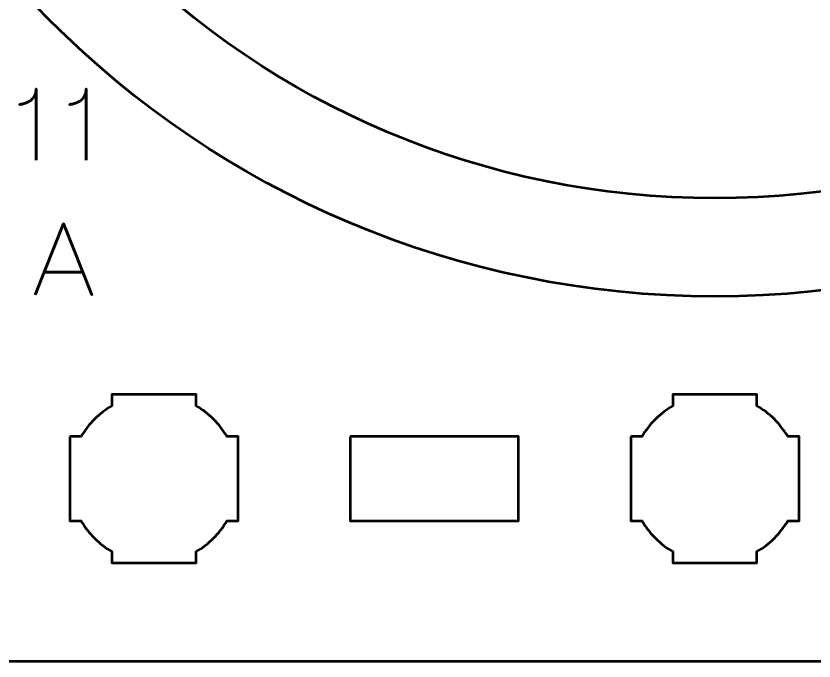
# Model space of a CAD drawing. Header units: centimetres. Extents: x -35.2 to 14.2, y -19.5 to -10.2.
# Drawn here: x -32.992 to -30.146, y -19.5 to -17.2 of the extents above; entities that cross this region are included whole.
import ezdxf

# ---------------------------------------------------------------- set-up
doc = ezdxf.new("R2010")
doc.units = ezdxf.units.CM
doc.header["$MEASUREMENT"] = 0
doc.layers.add('Layer 1', color=7, linetype='Continuous')

msp = doc.modelspace()

# ---------------------------------------------------------------- linework, layer by layer
at = {"layer": 'Layer 1', "lineweight": 53}
for centre, major_axis in [((-30.50001, -14.85001), (0, 3.35)), ((-30.5, -14.85), (0, 3))]:
    msp.add_ellipse(centre, major_axis=major_axis, ratio=1, dxfattribs=at)
for points, knots in [([(-34.64995, -10.19995), (-34.64995, -10.19995), (-26.35005, -10.19995), (-26.35005, -10.19995), (-26.35005, -10.19995), (-26.07305, -10.19995), (-25.84995, -10.42305), (-25.84995, -10.70005), (-25.84995, -10.70005), (-25.84995, -10.70005), (-25.84995, -18.99995), (-25.84995, -18.99995), (-25.84995, -18.99995), (-25.84995, -19.27695), (-26.07305, -19.50005), (-26.35005, -19.50005), (-26.35005, -19.50005), (-26.35005, -19.50005), (-34.64995, -19.50005), (-34.64995, -19.50005), (-34.64995, -19.50005), (-34.92695, -19.50005), (-35.15005, -19.27695), (-35.15005, -18.99995), (-35.15005, -18.99995), (-35.15005, -18.99995), (-35.15005, -10.70005), (-35.15005, -10.70005), (-35.15005, -10.70005), (-35.15005, -10.42305), (-34.92695, -10.19995), (-34.64995, -10.19995)], [0, 0, 0, 0, 0.125, 0.125, 0.125, 0.125, 0.25, 0.25, 0.25, 0.25, 0.375, 0.375, 0.375, 0.375, 0.5, 0.5, 0.5, 0.5, 0.625, 0.625, 0.625, 0.625, 0.75, 0.75, 0.75, 0.75, 0.875, 0.875, 0.875, 0.875, 1, 1, 1, 1]), ([(-32.80001, -18.69997), (-32.80001, -18.69997), (-32.75981, -18.69997), (-32.75981, -18.69997), (-32.75981, -18.69997), (-32.73348, -18.65445), (-32.69552, -18.61652), (-32.65001, -18.59019), (-32.65001, -18.59019), (-32.65001, -18.59019), (-32.65001, -18.54997), (-32.65001, -18.54997), (-32.65001, -18.54997), (-32.65001, -18.54997), (-32.35001, -18.54997), (-32.35001, -18.54997), (-32.35001, -18.54997), (-32.35001, -18.54997), (-32.35001, -18.59016), (-32.35001, -18.59016), (-32.35001, -18.59016), (-32.30448, -18.61649), (-32.26649, -18.65444), (-32.24013, -18.69997), (-32.24013, -18.69997), (-32.24013, -18.69997), (-32.20001, -18.69997), (-32.20001, -18.69997), (-32.20001, -18.69997), (-32.20001, -18.69997), (-32.20001, -18.84539), (-32.20001, -18.84539), (-32.20001, -18.84539), (-32.20001, -18.84539), (-32.19995, -18.85004), (-32.19995, -18.85004), (-32.19995, -18.85004), (-32.19995, -18.85004), (-32.20001, -18.85468), (-32.20001, -18.85468), (-32.20001, -18.85468), (-32.20001, -18.85468), (-32.20001, -18.99997), (-32.20001, -18.99997), (-32.20001, -18.99997), (-32.20001, -18.99997), (-32.24008, -18.99997), (-32.24008, -18.99997), (-32.24008, -18.99997), (-32.26643, -19.04554), (-32.30443, -19.08355), (-32.35001, -19.10991), (-32.35001, -19.10991), (-32.35001, -19.10991), (-32.35001, -19.14997), (-32.35001, -19.14997), (-32.35001, -19.14997), (-32.35001, -19.14997), (-32.49329, -19.14997), (-32.49329, -19.14997), (-32.49329, -19.14997), (-32.49329, -19.14997), (-32.49996, -19.15005), (-32.49996, -19.15005), (-32.49996, -19.15005), (-32.49996, -19.15005), (-32.50664, -19.14997), (-32.50664, -19.14997), (-32.50664, -19.14997), (-32.50664, -19.14997), (-32.65001, -19.14997), (-32.65001, -19.14997), (-32.65001, -19.14997), (-32.65001, -19.14997), (-32.65001, -19.10987), (-32.65001, -19.10987), (-32.65001, -19.10987), (-32.69555, -19.08351), (-32.73353, -19.04552), (-32.75986, -18.99997), (-32.75986, -18.99997), (-32.75986, -18.99997), (-32.80001, -18.99997), (-32.80001, -18.99997), (-32.80001, -18.99997), (-32.80001, -18.99997), (-32.80001, -18.69997), (-32.80001, -18.69997)], [0, 0, 0, 0, 0.0454545, 0.0454545, 0.0454545, 0.0454545, 0.0909091, 0.0909091, 0.0909091, 0.0909091, 0.1363636, 0.1363636, 0.1363636, 0.1363636, 0.1818182, 0.1818182, 0.1818182, 0.1818182, 0.2272727, 0.2272727, 0.2272727, 0.2272727, 0.2727273, 0.2727273, 0.2727273, 0.2727273, 0.3181818, 0.3181818, 0.3181818, 0.3181818, 0.3636364, 0.3636364, 0.3636364, 0.3636364, 0.4090909, 0.4090909, 0.4090909, 0.4090909, 0.4545455, 0.4545455, 0.4545455, 0.4545455, 0.5, 0.5, 0.5, 0.5, 0.5454545, 0.5454545, 0.5454545, 0.5454545, 0.5909091, 0.5909091, 0.5909091, 0.5909091, 0.6363636, 0.6363636, 0.6363636, 0.6363636, 0.6818182, 0.6818182, 0.6818182, 0.6818182, 0.7272727, 0.7272727, 0.7272727, 0.7272727, 0.7727273, 0.7727273, 0.7727273, 0.7727273, 0.8181818, 0.8181818, 0.8181818, 0.8181818, 0.8636364, 0.8636364, 0.8636364, 0.8636364, 0.9090909, 0.9090909, 0.9090909, 0.9090909, 0.9545455, 0.9545455, 0.9545455, 0.9545455, 1, 1, 1, 1]), ([(-30.80001, -18.69997), (-30.80001, -18.69997), (-30.75981, -18.69997), (-30.75981, -18.69997), (-30.75981, -18.69997), (-30.73348, -18.65445), (-30.69552, -18.61652), (-30.65001, -18.59019), (-30.65001, -18.59019), (-30.65001, -18.59019), (-30.65001, -18.54997), (-30.65001, -18.54997), (-30.65001, -18.54997), (-30.65001, -18.54997), (-30.35001, -18.54997), (-30.35001, -18.54997), (-30.35001, -18.54997), (-30.35001, -18.54997), (-30.35001, -18.59016), (-30.35001, -18.59016), (-30.35001, -18.59016), (-30.30448, -18.61649), (-30.26649, -18.65444), (-30.24013, -18.69997), (-30.24013, -18.69997), (-30.24013, -18.69997), (-30.20001, -18.69997), (-30.20001, -18.69997), (-30.20001, -18.69997), (-30.20001, -18.69997), (-30.20001, -18.84539), (-30.20001, -18.84539), (-30.20001, -18.84539), (-30.20001, -18.84539), (-30.19995, -18.85004), (-30.19995, -18.85004), (-30.19995, -18.85004), (-30.19995, -18.85004), (-30.20001, -18.85468), (-30.20001, -18.85468), (-30.20001, -18.85468), (-30.20001, -18.85468), (-30.20001, -18.99997), (-30.20001, -18.99997), (-30.20001, -18.99997), (-30.20001, -18.99997), (-30.24008, -18.99997), (-30.24008, -18.99997), (-30.24008, -18.99997), (-30.26643, -19.04554), (-30.30443, -19.08355), (-30.35001, -19.10991), (-30.35001, -19.10991), (-30.35001, -19.10991), (-30.35001, -19.14997), (-30.35001, -19.14997), (-30.35001, -19.14997), (-30.35001, -19.14997), (-30.49329, -19.14997), (-30.49329, -19.14997), (-30.49329, -19.14997), (-30.49329, -19.14997), (-30.49996, -19.15005), (-30.49996, -19.15005), (-30.49996, -19.15005), (-30.49996, -19.15005), (-30.50664, -19.14997), (-30.50664, -19.14997), (-30.50664, -19.14997), (-30.50664, -19.14997), (-30.65001, -19.14997), (-30.65001, -19.14997), (-30.65001, -19.14997), (-30.65001, -19.14997), (-30.65001, -19.10987), (-30.65001, -19.10987), (-30.65001, -19.10987), (-30.69555, -19.08351), (-30.73353, -19.04552), (-30.75986, -18.99997), (-30.75986, -18.99997), (-30.75986, -18.99997), (-30.80001, -18.99997), (-30.80001, -18.99997), (-30.80001, -18.99997), (-30.80001, -18.99997), (-30.80001, -18.69997), (-30.80001, -18.69997)], [0, 0, 0, 0, 0.0454545, 0.0454545, 0.0454545, 0.0454545, 0.0909091, 0.0909091, 0.0909091, 0.0909091, 0.1363636, 0.1363636, 0.1363636, 0.1363636, 0.1818182, 0.1818182, 0.1818182, 0.1818182, 0.2272727, 0.2272727, 0.2272727, 0.2272727, 0.2727273, 0.2727273, 0.2727273, 0.2727273, 0.3181818, 0.3181818, 0.3181818, 0.3181818, 0.3636364, 0.3636364, 0.3636364, 0.3636364, 0.4090909, 0.4090909, 0.4090909, 0.4090909, 0.4545455, 0.4545455, 0.4545455, 0.4545455, 0.5, 0.5, 0.5, 0.5, 0.5454545, 0.5454545, 0.5454545, 0.5454545, 0.5909091, 0.5909091, 0.5909091, 0.5909091, 0.6363636, 0.6363636, 0.6363636, 0.6363636, 0.6818182, 0.6818182, 0.6818182, 0.6818182, 0.7272727, 0.7272727, 0.7272727, 0.7272727, 0.7727273, 0.7727273, 0.7727273, 0.7727273, 0.8181818, 0.8181818, 0.8181818, 0.8181818, 0.8636364, 0.8636364, 0.8636364, 0.8636364, 0.9090909, 0.9090909, 0.9090909, 0.9090909, 0.9545455, 0.9545455, 0.9545455, 0.9545455, 1, 1, 1, 1]), ([(-31.80004, -18.69995), (-31.80004, -18.69995), (-31.20003, -18.69995), (-31.20003, -18.69995), (-31.20003, -18.69995), (-31.20003, -18.69995), (-31.20003, -18.99995), (-31.20003, -18.99995), (-31.20003, -18.99995), (-31.20003, -18.99995), (-31.80004, -18.99995), (-31.80004, -18.99995), (-31.80004, -18.99995), (-31.80004, -18.99995), (-31.80004, -18.69995), (-31.80004, -18.69995)], [0, 0, 0, 0, 0.25, 0.25, 0.25, 0.25, 0.5, 0.5, 0.5, 0.5, 0.75, 0.75, 0.75, 0.75, 1, 1, 1, 1])]:
    msp.add_open_spline(points, degree=3, knots=knots, dxfattribs=at)
at = {"layer": 'Layer 1', "color": 5, "lineweight": 53}
for points, knots in [([(-32.92023, -17.71477), (-32.92023, -17.71477), (-32.92023, -17.46042), (-32.92023, -17.46042), (-32.92023, -17.46042), (-32.92029, -17.46906), (-32.92181, -17.47647), (-32.92475, -17.48264), (-32.92475, -17.48264), (-32.92764, -17.48887), (-32.93146, -17.49399), (-32.93616, -17.4981), (-32.93616, -17.4981), (-32.94086, -17.50222), (-32.94592, -17.50551), (-32.95133, -17.50798), (-32.95133, -17.50798), (-32.95674, -17.51039), (-32.96197, -17.51222), (-32.96703, -17.51333), (-32.96703, -17.51333), (-32.97214, -17.51451), (-32.9765, -17.51521), (-32.9802, -17.51545), (-32.9802, -17.51545), (-32.9765, -17.51521), (-32.97214, -17.51451), (-32.96703, -17.51333), (-32.96703, -17.51333), (-32.96197, -17.51222), (-32.95674, -17.51039), (-32.95133, -17.50798), (-32.95133, -17.50798), (-32.94592, -17.50551), (-32.94086, -17.50222), (-32.93616, -17.4981), (-32.93616, -17.4981), (-32.93146, -17.49399), (-32.92764, -17.48887), (-32.92475, -17.48264), (-32.92475, -17.48264), (-32.92181, -17.47647), (-32.92029, -17.46906), (-32.92023, -17.46042), (-32.92023, -17.46042), (-32.92023, -17.46042), (-32.92023, -17.71477), (-32.92023, -17.71477)], [0, 0, 0, 0, 0.0833333, 0.0833333, 0.0833333, 0.0833333, 0.1666667, 0.1666667, 0.1666667, 0.1666667, 0.25, 0.25, 0.25, 0.25, 0.3333333, 0.3333333, 0.3333333, 0.3333333, 0.4166667, 0.4166667, 0.4166667, 0.4166667, 0.5, 0.5, 0.5, 0.5, 0.5833333, 0.5833333, 0.5833333, 0.5833333, 0.6666667, 0.6666667, 0.6666667, 0.6666667, 0.75, 0.75, 0.75, 0.75, 0.8333333, 0.8333333, 0.8333333, 0.8333333, 0.9166667, 0.9166667, 0.9166667, 0.9166667, 1, 1, 1, 1]), ([(-32.74172, -17.71477), (-32.74172, -17.71477), (-32.74172, -17.46042), (-32.74172, -17.46042), (-32.74172, -17.46042), (-32.74178, -17.46906), (-32.7433, -17.47647), (-32.74624, -17.48264), (-32.74624, -17.48264), (-32.74913, -17.48887), (-32.75295, -17.49399), (-32.75765, -17.4981), (-32.75765, -17.4981), (-32.76235, -17.50222), (-32.76741, -17.50551), (-32.77282, -17.50798), (-32.77282, -17.50798), (-32.77823, -17.51039), (-32.78346, -17.51222), (-32.78852, -17.51333), (-32.78852, -17.51333), (-32.79363, -17.51451), (-32.79799, -17.51521), (-32.80169, -17.51545), (-32.80169, -17.51545), (-32.79799, -17.51521), (-32.79363, -17.51451), (-32.78852, -17.51333), (-32.78852, -17.51333), (-32.78346, -17.51222), (-32.77823, -17.51039), (-32.77282, -17.50798), (-32.77282, -17.50798), (-32.76741, -17.50551), (-32.76235, -17.50222), (-32.75765, -17.4981), (-32.75765, -17.4981), (-32.75295, -17.49399), (-32.74913, -17.48887), (-32.74624, -17.48264), (-32.74624, -17.48264), (-32.7433, -17.47647), (-32.74178, -17.46906), (-32.74172, -17.46042), (-32.74172, -17.46042), (-32.74172, -17.46042), (-32.74172, -17.71477), (-32.74172, -17.71477)], [0, 0, 0, 0, 0.0833333, 0.0833333, 0.0833333, 0.0833333, 0.1666667, 0.1666667, 0.1666667, 0.1666667, 0.25, 0.25, 0.25, 0.25, 0.3333333, 0.3333333, 0.3333333, 0.3333333, 0.4166667, 0.4166667, 0.4166667, 0.4166667, 0.5, 0.5, 0.5, 0.5, 0.5833333, 0.5833333, 0.5833333, 0.5833333, 0.6666667, 0.6666667, 0.6666667, 0.6666667, 0.75, 0.75, 0.75, 0.75, 0.8333333, 0.8333333, 0.8333333, 0.8333333, 0.9166667, 0.9166667, 0.9166667, 0.9166667, 1, 1, 1, 1]), ([(-32.92356, -18.19419), (-32.92356, -18.19419), (-32.82266, -17.93984), (-32.82266, -17.93984), (-32.82266, -17.93984), (-32.82266, -17.93984), (-32.72142, -18.19419), (-32.72142, -18.19419), (-32.72142, -18.19419), (-32.72142, -18.19419), (-32.82266, -17.93984), (-32.82266, -17.93984), (-32.82266, -17.93984), (-32.82266, -17.93984), (-32.92356, -18.19419), (-32.92356, -18.19419)], [0, 0, 0, 0, 0.25, 0.25, 0.25, 0.25, 0.5, 0.5, 0.5, 0.5, 0.75, 0.75, 0.75, 0.75, 1, 1, 1, 1]), ([(-32.89181, -18.11411), (-32.89181, -18.11411), (-32.75352, -18.11411), (-32.75352, -18.11411), (-32.75352, -18.11411), (-32.75352, -18.11411), (-32.89181, -18.11411), (-32.89181, -18.11411)], [0, 0, 0, 0, 0.5, 0.5, 0.5, 0.5, 1, 1, 1, 1])]:
    msp.add_open_spline(points, degree=3, knots=knots, dxfattribs=at)

doc.saveas('drawing.dxf')
